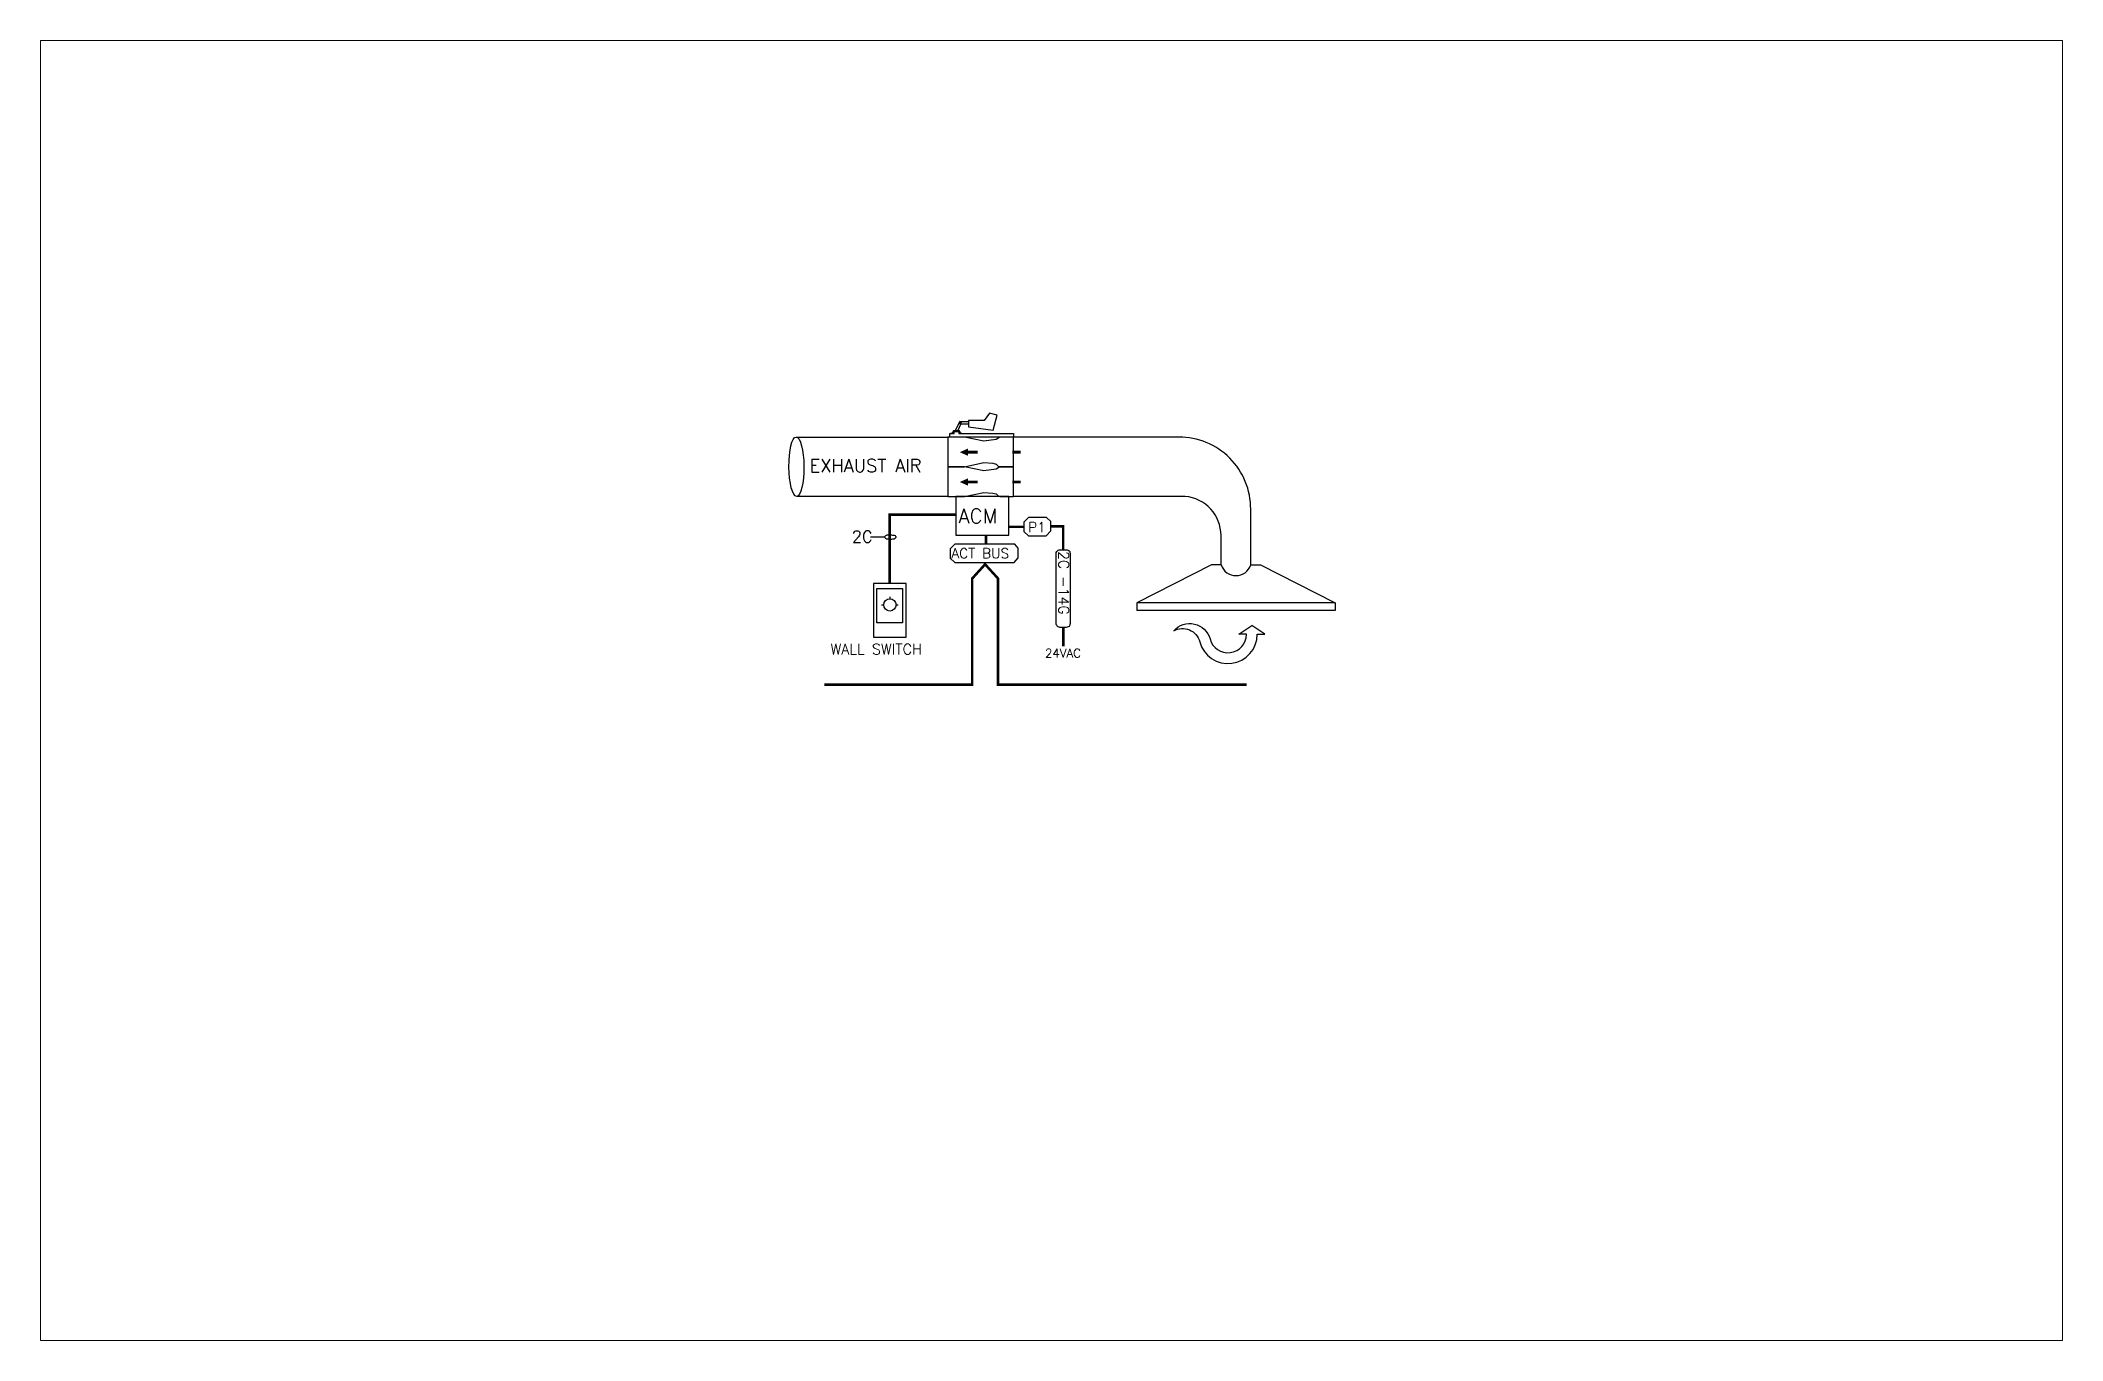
# Paper-space layout 'Layout1' of a CAD drawing. Extents: x 0.7 to 16.1, y 0.3 to 10.2.
# The model-space entities are those that its viewports show. They can reach past a viewport. Long polylines and large blocks are cut down to what shows.
import ezdxf

# ---------------------------------------------------------------- set-up
doc = ezdxf.new("R2010")
doc.units = 0
doc.header["$LTSCALE"] = 96
doc.header["$MEASUREMENT"] = 0
doc.linetypes.add('3-DASH', pattern=[0.0625, 0.03125, -0.03125])
doc.layers.get('0').update_dxf_attribs({"linetype": 'CONTINUOUS'})
for name, color, linetype in [('Field_Wiring', 160, '3-DASH'), ('GEX', 7, 'CONTINUOUS'), ('HOOD', 7, 'CONTINUOUS'), ('MVIEW', 1, 'CONTINUOUS'), ('SUP', 7, 'CONTINUOUS')]:
    doc.layers.add(name, color=color, linetype=linetype)
doc.styles.get("Standard").update_dxf_attribs({"font": 'ROMANS'})

msp = doc.modelspace()

# ---------------------------------------------------------------- linework, layer by layer
msp.add_ellipse((618.9, 672.2), major_axis=(-0.2, 21.7), ratio=0.253271)
at = {"layer": 'Field_Wiring', "color": 7}
for p, q in [((687.3, 577), (687.3, 575.6)), ((681.1, 571.1), (682.8, 571.1)), ((691.8, 571.1), (693.3, 571.1))]:
    msp.add_line(p, q, dxfattribs=at)
at = {"layer": 'Field_Wiring', "color": 7, "linetype": 'ByBlock'}
msp.add_circle((687.3, 571.1), 4.5, dxfattribs=at)
at = {"layer": 'GEX', "color": 7, "linetype": 'Continuous', "lineweight": 25}
msp.add_lwpolyline([(774.2, 650.4), (735.4, 650.4), (735.4, 622.2), (774.2, 622.2)], close=True, dxfattribs=at)
at = {"layer": 'GEX', "color": 7, "linetype": 'Continuous', "lineweight": 20, "const_width": 1.85}
msp.add_lwpolyline([(757.6, 615.5), (757.6, 622.3)], dxfattribs=at)
at = {"layer": 'GEX', "color": 7, "linetype": 'Continuous', "const_width": 1.85}
for points in [[(785.3, 628.2), (774.2, 628.2)], [(805, 628.6), (814, 628.6), (814, 611.4)], [(948.3, 512.8), (766.4, 512.8), (766.4, 590.4), (756.9, 600.8), (747.5, 590.4), (747.5, 585.6)], [(747.5, 586.5), (747.5, 512.8), (639.2, 512.8)]]:
    msp.add_lwpolyline(points, dxfattribs=at)
at = {"layer": 'GEX', "color": 7, "linetype": 'Continuous'}
msp.add_lwpolyline([(805, 625.2), (805, 632.1), (801.9, 635.1), (788.6, 635.1), (785.3, 631.6), (785.3, 624.8), (788.6, 621.6), (801.5, 621.6)], close=True, dxfattribs=at)
at = {"layer": 'HOOD', "color": 0}
for p, q in [((618.7, 693.9), (729.7, 693.9)), ((741.8, 693.9), (729.7, 693.9)), ((729.7, 693.9), (729.7, 672.1)), ((756.1, 690.9), (741.8, 693.9)), ((764.9, 692.1), (756.1, 690.9)), ((767.6, 693.9), (764.9, 692.1)), ((777.6, 693.9), (767.6, 693.9)), ((777.6, 672.2), (777.6, 693.9)), ((741.8, 672.1), (729.7, 672.1)), ((729.7, 672.1), (729.7, 650.4)), ((729.7, 672.1), (741.8, 672.1)), ((741.8, 672.1), (756.1, 675.2)), ((756.1, 669.1), (741.8, 672.1)), ((756.1, 675.2), (762.5, 674.7)), ((764.9, 670.3), (756.1, 669.1)), ((762.5, 674.7), (764.9, 674)), ((764.9, 674), (766.5, 672.7)), ((767.6, 672.1), (764.9, 670.3)), ((766.5, 672.7), (767.6, 672.2)), ((767.6, 672.2), (777.6, 672.2)), ((777.6, 672.1), (767.6, 672.1)), ((777.6, 650.5), (777.6, 672.1)), ((741.8, 650.4), (756.1, 653.4)), ((756.1, 653.4), (762.5, 652.9)), ((762.5, 652.9), (764.9, 652.3)), ((764.9, 652.3), (766.5, 650.9)), ((766.5, 650.9), (767.6, 650.5)), ((729.7, 650.4), (619.1, 650.5)), ((729.7, 650.4), (741.8, 650.4)), ((767.8, 650.5), (767.6, 650.5)), ((767.6, 650.5), (777.6, 650.5)), ((683.6, 620.7), (673, 620.7)), ((675.3, 586.8), (675.3, 547.6)), ((699.1, 586.8), (675.3, 586.8)), ((677.8, 558), (677.8, 583)), ((677.8, 583), (696.6, 583)), ((696.6, 583), (696.6, 558)), ((699.1, 547.6), (699.1, 586.8)), ((1012.9, 572.5), (867.9, 572.5)), ((1012.9, 567), (867.9, 567)), ((675.3, 547.6), (699.1, 547.6)), ((696.6, 558), (677.8, 558)), ((942.6, 549.6), (952.1, 556)), ((948.1, 549.6), (942.6, 549.6)), ((961.5, 549.6), (952.1, 556)), ((956, 549.6), (961.5, 549.6))]:
    msp.add_line(p, q, dxfattribs=at)
for points, format in [([(738.4, 682.8, 0, 5.23, 0), (744.3, 682.8, 5.23, 5.23, 0)], "xyseb"), ([(738.4, 661, 0, 5.23, 0), (744.3, 661, 5.23, 5.23, 0)], "xyseb"), ([(895, 552.2, -0.59764), (921.5, 546.2, 0.879477), (948.1, 549.6, 0.955288)], "xyb"), ([(895, 552.2, -0.492611), (913.9, 544.2, 0.879477), (956, 549.6, 2.238656)], "xyb")]:
    msp.add_lwpolyline(points, format=format, dxfattribs=at)
at = {"layer": 'HOOD', "color": 0, "const_width": 2.04}
for points in [[(742.7, 682.8), (751.6, 682.8)], [(776.8, 682.8), (783, 682.8)], [(742.7, 661), (751.6, 661)], [(776.8, 661), (783, 661)]]:
    msp.add_lwpolyline(points, dxfattribs=at)
at = {"layer": 'HOOD', "color": 0, "linetype": 'Continuous', "const_width": 1.89}
msp.add_lwpolyline([(687.2, 586.8), (687.2, 586.8), (687.2, 637.2), (735.4, 637.2)], dxfattribs=at)
at = {"layer": 'HOOD', "color": 0}
msp.add_lwpolyline([(683.6, 620.7, -0.189716), (683.8, 621.3, -0.100949), (684.8, 622.2, -0.059135), (686, 622.3, -0.045568), (687.7, 622.3, -0.045568), (689.3, 622.2, -0.059135), (690.5, 622.2, -0.100949), (691.5, 621.3, -0.189716), (691.7, 620.7, -0.189716), (691.5, 620.1, -0.100949), (690.5, 619.2, -0.059135), (689.3, 619.1, -0.045568), (687.7, 619, -0.045568), (686, 619.2, -0.059135), (684.8, 619.2, -0.100949), (683.8, 620.1, -0.189716)], format="xyb", close=True, dxfattribs=at)
for points in [[(929.6, 600.4), (922.5, 600.4), (867.9, 572.5), (867.9, 567)], [(951.2, 600.4), (958.4, 600.4), (1012.9, 572.5), (1012.9, 567)]]:
    msp.add_lwpolyline(points, dxfattribs=at)
msp.add_arc((940.4, 603.9), 11.4, 198.1806, 341.8194, dxfattribs=at)
at = {"layer": 'SUP', "color": 7, "linetype": 'Continuous', "lineweight": 25}
for p, q in [((901.5, 693.8), (777.6, 693.9)), ((903.2, 650.5), (777.6, 650.5)), ((951.2, 600.4), (951.2, 641.2)), ((929.6, 600.4), (929.6, 621.8))]:
    msp.add_line(p, q, dxfattribs=at)
for points in [[(756.3, 706), (744.7, 706), (744.7, 701.4), (762.8, 698.8), (765.7, 710), (760.1, 711.4)], [(777.6, 693.9), (731.1, 693.9), (731.1, 696.4), (734.2, 696.4), (734.2, 698), (737.8, 698), (737.8, 696.4), (777.6, 696.4)], [(738.8, 704.5), (739, 704.7), (739.1, 704.9), (739.3, 704.7), (739.4, 704.5), (739.3, 704.4), (739.1, 704.2), (739, 704.4)]]:
    msp.add_lwpolyline(points, close=True, dxfattribs=at)
for points in [[(739.9, 696.6), (739.2, 696.6), (738.2, 698.4), (733.9, 698.4), (732.6, 696.6), (731.7, 696.6)], [(738.5, 705.5), (735.1, 698.4)], [(736.9, 698.4), (739.5, 703.8)], [(744.8, 705.1), (738.4, 705.1), (738.4, 703.5), (744.5, 703.5)]]:
    msp.add_lwpolyline(points, dxfattribs=at)
at = {"layer": 'SUP', "color": 7, "linetype": 'Continuous'}
msp.add_lwpolyline([(781.2, 605.6), (781.2, 612.5), (778.7, 615.5), (734.7, 615.5), (731.4, 612.1), (731.4, 605.2), (734.7, 602), (778.3, 602)], close=True, dxfattribs=at)
at = {"layer": 'SUP', "color": 7, "lineweight": 25, "transparency": 33554687}
msp.add_lwpolyline([(811.7, 554.6), (811.1, 554.7), (810.4, 555), (809.8, 555.4), (809.3, 556.2), (809, 556.8), (808.9, 557.5), (808.9, 608.6), (809, 609.4), (809.3, 610.1), (809.8, 610.7), (810.4, 611.1), (811.1, 611.3), (811.7, 611.4), (816.3, 611.4), (817, 611.3), (817.8, 611.1), (818.4, 610.7), (818.8, 610.1), (819, 609.4), (819.2, 608.6), (819.2, 557.5), (819, 556.8), (818.8, 556.2), (818.4, 555.4), (817.8, 555), (817, 554.7), (816.3, 554.6)], close=True, dxfattribs=at)
at = {"layer": 'SUP', "color": 7, "linetype": 'Continuous', "const_width": 1.85}
msp.add_lwpolyline([(814.1, 554.6), (814.1, 540.8)], dxfattribs=at)
at = {"layer": 'SUP', "color": 7, "linetype": 'Continuous', "lineweight": 25}
for centre, radius, start, end in [((898.9, 641.5), 52.3, 359.6125, 90.3951), ((900.9, 621.9), 28.6, 359.7502, 85.4134)]:
    msp.add_arc(centre, radius, start, end, dxfattribs=at)

# ---------------------------------------------------------------- texts
at = {"layer": 'GEX', "color": 7, "linetype": 'Continuous'}
for s, height, p in [('ACM', 10.58, (737.4, 630.9)), ('P1', 7.35, (788.4, 624.2))]:
    msp.add_text(s, height=height, dxfattribs=at).set_placement(p)
at = {"layer": 'HOOD', "color": 0}
for s, height, p in [('EXHAUST AIR', 9.556, (628.5, 668.2)), ('2C', 8.59, (659.5, 616.8)), ('WALL SWITCH', 7.694, (643.8, 534.9))]:
    msp.add_text(s, height=height, dxfattribs=at).set_placement(p)
at = {"layer": 'SUP', "color": 7, "linetype": 'Continuous'}
msp.add_text('ACT BUS', height=7.35, dxfattribs=at).set_placement((732.3, 605.2))
at = {"layer": 'SUP', "color": 7, "ltscale": 2}
msp.add_text('2C -14G', height=7.54, rotation=270, dxfattribs=at).set_placement((810.7, 610.5))
at = {"layer": 'SUP', "color": 7, "transparency": 33554687}
msp.add_text('24VAC', height=6.34, dxfattribs=at).set_placement((800.7, 532.6))

psp = doc.layouts.get("Layout1")

# ---------------------------------------------------------------- viewports
at = {"layer": 'MVIEW'}
psp.add_viewport(center=(8.368, 5.293), size=(15.405, 9.90426), view_center_point=(805.5, 508.5), view_height=951, dxfattribs=at)

doc.saveas('drawing.dxf')
